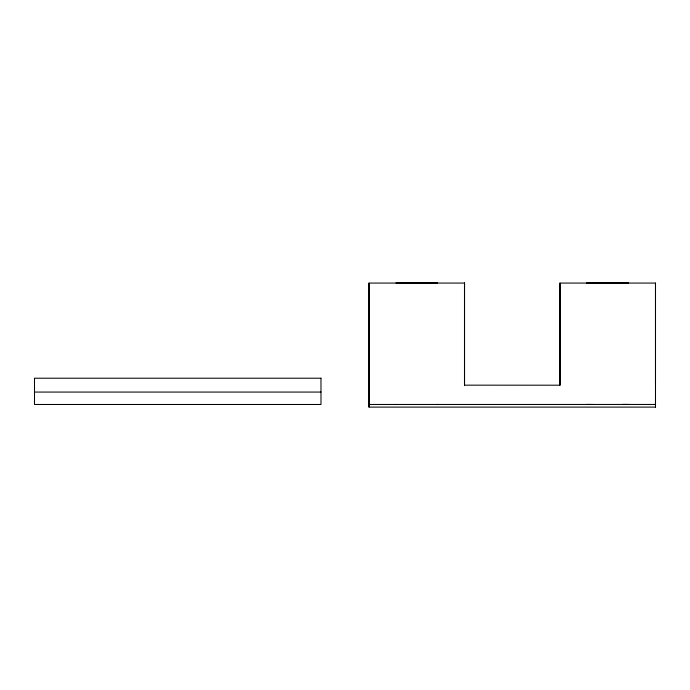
<?xml version="1.0" encoding="UTF-8"?>
<svg xmlns="http://www.w3.org/2000/svg" width="690" height="690" viewBox="0 0 690 690"><rect width="100%" height="100%" fill="white"/><g stroke="black" fill="none" stroke-linecap="round" stroke-linejoin="round"><path stroke-width="1.03" d="M369.021 407.109L369.021 283.072L464.508 283.072L464.508 385.158L559.995 385.201L560.004 283.072L655.491 283.072L655.491 407.109L369.021 407.109L369.021 283.072M559.995 385.201L560.004 283.072M655.491 407.109L655.491 397.561M655.491 385.149L655.491 283.072M655.5 404.452L368.719 404.478M586.923 282.891L628.564 282.891M395.939 282.9L437.572 282.9M586.923 283.072L587.639 283.072M627.848 283.072L628.556 283.072M34.5 392.067L320.979 392.067M593.029 404.469L586.931 404.469L589.717 404.469M464.508 283.072L464.508 385.21L464.508 283.072M396.655 404.478L395.948 404.478L396.655 404.478M437.581 404.478L436.873 404.478L437.581 404.478M628.564 404.469L622.466 404.469L628.564 404.469M320.979 378.215L34.5 378.215L34.5 404.478L320.979 404.478L320.979 378.215"/></g></svg>
